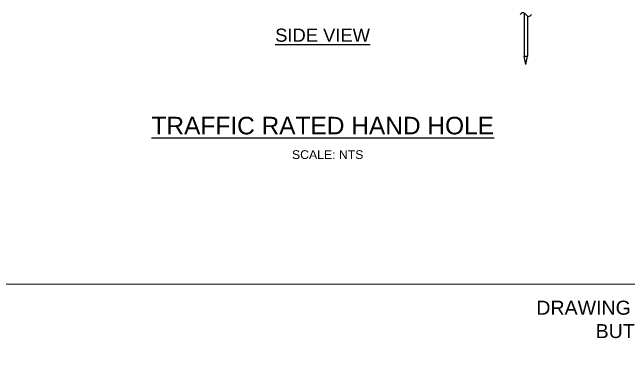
# Model space of a CAD drawing. Header units: feet. Extents: x -208 to 2089, y -974 to 342.
# Drawn here: x 668.2 to 809, y -17.8 to 61.9 of the extents above; entities that cross this region are included whole.
import ezdxf

# ---------------------------------------------------------------- set-up
doc = ezdxf.new("R2010")
doc.units = ezdxf.units.FT
doc.header["$MEASUREMENT"] = 0
doc.layers.get('Defpoints').update_dxf_attribs({"color": 5})
for name, color, linetype in [('CABLE', 2, 'Continuous'), ('G-ANNO-TTLE', 3, 'Continuous'), ('TEXT', 1, 'Continuous')]:
    doc.layers.add(name, color=color, linetype=linetype)
doc.styles.add('NEI-A', font='arial.ttf', dxfattribs={"height": 0.1})

msp = doc.modelspace()

# ---------------------------------------------------------------- linework, layer by layer
at = {"layer": 'CABLE', "ltscale": 0.5}
for p, q in [((785.1084474146874, 61.79928689398594), (785.1084474146874, 51.93956510391808)), ((785.8584474146874, 61.11472266628198), (785.8584474146874, 51.93956510391808)), ((785.1084474146874, 51.93956510391808), (785.8584474146874, 51.93956510391808)), ((785.4834474146874, 50.04204550846271), (785.1084474146874, 51.93956510391808)), ((785.4834474146874, 50.04204550846271), (785.8584474146874, 51.93956510391808))]:
    msp.add_line(p, q, dxfattribs=at)
msp.add_spline([(784.1702914907173, 61.45700391889341), (784.8268700771541, 61.90527565539605), (785.4834486626596, 61.45700391889341), (786.1400272500277, 61.00873218285642), (786.7966058355332, 61.45700391889341)], degree=3, dxfattribs=at)
at = {"layer": 'Defpoints'}
msp.add_lwpolyline([(595.8155424629276, 327.9999997520062), (595.8155424629276, -5.684341886080801e-14), (889.0375644181844, -0.05676613619166915), (888.9575633534517, 327.9432336158146)], close=True, dxfattribs=at)

# ---------------------------------------------------------------- texts
at = {"insert": (740.2479802379528, 29.45597788519913), "char_height": 2, "width": 33.66589358799454, "attachment_point": 5, "style": 'NEI-A'}
msp.add_mtext('SCALE: NTS', dxfattribs=at)
at = {"layer": 'Defpoints', "color": 1, "insert": (838.6833304658985, -17.77177312980507), "char_height": 3.2, "width": 7.621926742287e-311, "attachment_point": 8, "style": 'NEI-A'}
msp.add_mtext('DRAWING IS SCALED AT 1:20 IN PAPER SPACE\\PBUT THE DRAWING ITSELF IS NOT\\P TO SCALE', dxfattribs=at)
at = {"layer": 'G-ANNO-TTLE', "insert": (739.1180327559068, 36.06298604179938), "char_height": 0.1, "attachment_point": 5, "style": 'NEI-A'}
msp.add_mtext_dynamic_manual_height_columns('{\\H40x;\\LTRAFFIC RATED HAND HOLE}', width=88.93711336927223, gutter_width=6.5625, heights=[17.69151747720032], dxfattribs=at)
at = {"layer": 'TEXT', "insert": (739.0820206402377, 58.22312653898052), "char_height": 3, "attachment_point": 2, "style": 'NEI-A'}
msp.add_mtext('{\\LSIDE VIEW}', dxfattribs=at)

doc.saveas('drawing.dxf')
